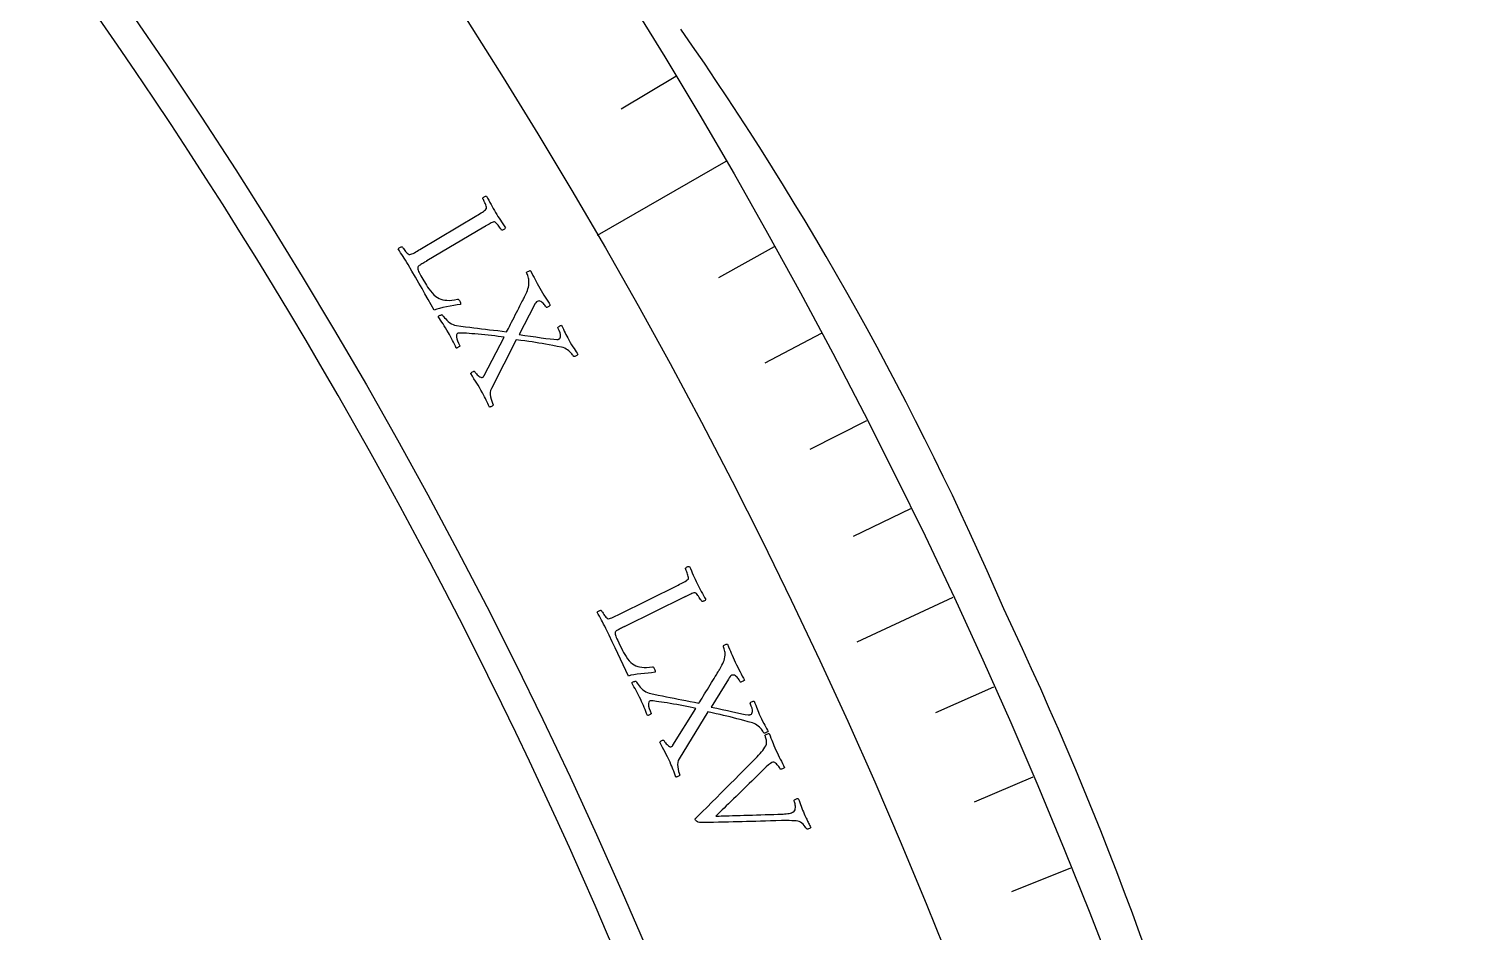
# Model space of a CAD drawing. Header units: millimetres. Extents: x -76 to 76, y -76 to 86.
# Drawn here: x 56.14 to 75.61, y 27.47 to 39.58 of the extents above; entities that cross this region are included whole.
import ezdxf

# ---------------------------------------------------------------- set-up
doc = ezdxf.new("R2010")
doc.units = ezdxf.units.MM
for name, color, linetype in [('CUT_INNER', 6, 'Continuous'), ('CUT_OUTER', 1, 'Continuous'), ('ENGRAVE', 7, 'Continuous'), ('ENGRAVE_FINE', 8, 'Continuous'), ('TEXT', 5, 'Continuous')]:
    doc.layers.add(name, color=color, linetype=linetype)

msp = doc.modelspace()

# ---------------------------------------------------------------- linework, layer by layer
at = {"layer": 'CUT_INNER'}
for centre, radius, start, end in [((0.0001, -0.0002), 69.5399, 92.274707, 357.539245), ((0.0006, 0.0002), 69.5394, 357.538874, 87.725814)]:
    msp.add_arc(centre, radius, start, end, dxfattribs=at)
at = {"layer": 'CUT_OUTER'}
for centre, radius, start, end in [((28.931, 14.4551), 43.8587, 23.29914, 34.95153), ((22.9455, 9.8522), 51.2104, 14.80539, 25.38072)]:
    msp.add_arc(centre, radius, start, end, dxfattribs=at)
at = {"layer": 'ENGRAVE'}
for points in [[(65.4823, 37.8062), (63.7591, 36.8114)], [(68.5281, 31.9552), (67.2401, 31.3546)]]:
    msp.add_lwpolyline(points, dxfattribs=at)
for radius in [75.6124, 73.6227, 69.9276]:
    msp.add_circle((0, 0), radius, dxfattribs=at)
at = {"layer": 'ENGRAVE_FINE'}
for points in [[(64.8125, 38.9433), (64.0816, 38.5041)], [(66.1321, 36.6576), (65.3863, 36.2442)], [(66.7618, 35.4979), (66.0089, 35.0975)], [(67.3711, 34.3273), (66.6114, 33.9402)], [(67.96, 33.1463), (67.1936, 32.7725)], [(69.0754, 30.7543), (68.2964, 30.4075)], [(69.6016, 29.5441), (68.8166, 29.2109)], [(70.1066, 28.3249), (69.316, 28.0055)]]:
    msp.add_lwpolyline(points, dxfattribs=at)
at = {"layer": 'TEXT'}
for points in [[(61.4742, 36.4693), (61.4721, 36.4681), (61.4696, 36.4666), (61.4667, 36.4648), (61.4632, 36.4628), (61.4544, 36.4575), (61.4443, 36.4515), (61.4329, 36.4448), (61.4203, 36.4373), (61.4074, 36.4295), (61.3952, 36.4218), (61.3837, 36.4142), (61.3729, 36.4067), (61.3638, 36.3998), (61.3572, 36.3937), (61.3531, 36.3885), (61.3516, 36.3843), (61.3516, 36.3712), (61.3534, 36.3579), (61.357, 36.3443), (61.3625, 36.3305), (61.3702, 36.3147), (61.3805, 36.2953), (61.3934, 36.2724), (61.4088, 36.246), (61.4678, 36.1457), (61.484, 36.12), (61.5023, 36.0939), (61.5229, 36.0673), (61.5456, 36.0404), (61.5694, 36.0154), (61.5932, 35.9944), (61.6168, 35.9775), (61.6404, 35.9647), (61.6629, 35.9561), (61.6874, 35.9495), (61.7138, 35.9447), (61.7422, 35.9419), (61.7732, 35.9414), (61.8074, 35.9439), (61.8449, 35.9493), (61.8855, 35.9577), (61.8921, 35.9575), (61.8986, 35.9542), (61.905, 35.9478), (61.9115, 35.9384), (61.9196, 35.9228), (61.9247, 35.9092), (61.9268, 35.8976), (61.926, 35.8879), (61.881, 35.8794), (61.8346, 35.8707), (61.7867, 35.862), (61.7373, 35.8532), (61.6894, 35.8438), (61.646, 35.8335), (61.6072, 35.8223), (61.5729, 35.8103), (61.5312, 35.8824), (61.49, 35.9546), (61.4493, 36.0267), (61.4091, 36.0989), (61.3675, 36.1731), (61.3227, 36.2516), (61.2747, 36.3343), (61.2234, 36.4213), (61.2053, 36.4512), (61.1878, 36.4794), (61.1709, 36.5058), (61.1546, 36.5304), (61.1386, 36.5544), (61.1227, 36.579), (61.1069, 36.6043), (61.0911, 36.6303), (61.0935, 36.636), (61.098, 36.6415), (61.1044, 36.6468), (61.1128, 36.652), (61.1217, 36.6563), (61.1295, 36.6592), (61.1363, 36.6608), (61.1421, 36.6609), (61.1462, 36.6544), (61.1521, 36.6459), (61.1596, 36.6353), (61.1688, 36.6226), (61.179, 36.6093), (61.1896, 36.5966), (61.2006, 36.5846), (61.2119, 36.5733), (61.2226, 36.5639), (61.2318, 36.5577), (61.2393, 36.5547), (61.2452, 36.5549), (61.2589, 36.5587), (61.2737, 36.5642), (61.2896, 36.5715), (61.3066, 36.5805), (61.3246, 36.5906), (61.3431, 36.6013), (61.3623, 36.6125), (61.382, 36.6242), (62.1432, 37.0784), (62.1629, 37.0903), (62.1821, 37.1019), (62.2005, 37.1133), (62.2184, 37.1245), (62.2348, 37.1355), (62.249, 37.1462), (62.2611, 37.1568), (62.2709, 37.1671), (62.2746, 37.1727), (62.2757, 37.1809), (62.2742, 37.1919), (62.2702, 37.2056), (62.2647, 37.2207), (62.2586, 37.2359), (62.252, 37.2513), (62.2447, 37.2668), (62.2378, 37.2812), (62.2319, 37.293), (62.227, 37.3023), (62.2231, 37.3091), (62.226, 37.3142), (62.2305, 37.3195), (62.2368, 37.3251), (62.2448, 37.3309), (62.2533, 37.3359), (62.261, 37.339), (62.268, 37.3403), (62.2742, 37.3397), (62.2898, 37.3115), (62.3051, 37.2835), (62.3201, 37.2556), (62.3349, 37.2279), (62.3496, 37.2005), (62.3646, 37.1735), (62.3797, 37.1469), (62.395, 37.1208), (62.4111, 37.0942), (62.4272, 37.0682), (62.4435, 37.0427), (62.4599, 37.0177), (62.4765, 36.9928), (62.4933, 36.9671), (62.5103, 36.9408), (62.5276, 36.9138), (62.5251, 36.9081), (62.5206, 36.9026), (62.5142, 36.8973), (62.5058, 36.8922), (62.4969, 36.888), (62.489, 36.8851), (62.4821, 36.8836), (62.4763, 36.8836), (62.4722, 36.8902), (62.4663, 36.8989), (62.4588, 36.9098), (62.4495, 36.9227), (62.4393, 36.9364), (62.4291, 36.9494), (62.4187, 36.9618), (62.4084, 36.9734), (62.3984, 36.9832), (62.3894, 36.9897), (62.3814, 36.9931), (62.3743, 36.9933), (62.363, 36.99), (62.3507, 36.9852), (62.3374, 36.9791), (62.323, 36.9716), (62.3078, 36.9631), (62.2919, 36.9541), (62.2755, 36.9446), (62.2584, 36.9345), (62.2557, 36.9329), (62.253, 36.9313), (62.2502, 36.9297), (62.2475, 36.928), (62.2447, 36.9264), (62.242, 36.9248), (62.2392, 36.9232), (62.2365, 36.9215)], [(62.9882, 36.1051), (63.0073, 36.0722), (63.0258, 36.041), (63.0439, 36.0113), (63.0616, 35.9832), (63.0789, 35.956), (63.0959, 35.929), (63.1126, 35.9021), (63.1291, 35.8754), (63.1254, 35.8711), (63.1196, 35.8663), (63.1117, 35.8609), (63.1017, 35.8548), (63.0917, 35.8498), (63.084, 35.8473), (63.0785, 35.8472), (63.0752, 35.8497), (63.0708, 35.8569), (63.0648, 35.8655), (63.0573, 35.8753), (63.0483, 35.8864), (63.0382, 35.8977), (63.0274, 35.908), (63.016, 35.9173), (63.0039, 35.9256), (62.9916, 35.9315), (62.9793, 35.9338), (62.9672, 35.9325), (62.9551, 35.9274), (62.945, 35.9198), (62.9348, 35.9084), (62.9246, 35.8933), (62.9144, 35.8745), (62.7124, 35.4812), (62.7891, 35.4711), (62.8636, 35.461), (62.936, 35.4507), (63.0063, 35.4405), (63.0714, 35.4312), (63.1283, 35.4241), (63.1769, 35.419), (63.2174, 35.4161), (63.2235, 35.4162), (63.2292, 35.4169), (63.2346, 35.4181), (63.2396, 35.4199), (63.244, 35.4219), (63.2474, 35.4234), (63.2499, 35.4245), (63.2513, 35.4252), (63.2572, 35.4304), (63.262, 35.4387), (63.2657, 35.45), (63.2683, 35.4644), (63.2674, 35.4831), (63.2606, 35.5075), (63.2478, 35.5376), (63.2291, 35.5732), (63.2299, 35.577), (63.2334, 35.5815), (63.2396, 35.5867), (63.2486, 35.5928), (63.2584, 35.5986), (63.267, 35.6029), (63.2745, 35.6058), (63.2808, 35.6072), (63.2938, 35.5797), (63.3062, 35.5538), (63.3178, 35.5295), (63.3286, 35.5068), (63.3395, 35.4845), (63.3514, 35.4613), (63.3642, 35.4372), (63.3779, 35.4122), (63.3973, 35.378), (63.4156, 35.3469), (63.4327, 35.3188), (63.4488, 35.2939), (63.4635, 35.2714), (63.4769, 35.2509), (63.4888, 35.2325), (63.4993, 35.216), (63.4958, 35.2118), (63.4908, 35.2072), (63.4841, 35.2022), (63.4759, 35.1968), (63.4671, 35.1922), (63.4587, 35.1895), (63.4508, 35.1887), (63.4433, 35.1898), (63.4402, 35.1948), (63.435, 35.2021), (63.4277, 35.2119), (63.4183, 35.224), (63.407, 35.2372), (63.3939, 35.2504), (63.379, 35.2635), (63.3623, 35.2765), (63.344, 35.2886), (63.3241, 35.2987), (63.3028, 35.3069), (63.2799, 35.3131), (63.2207, 35.3242), (63.1657, 35.3345), (63.1146, 35.3441), (63.0676, 35.3531), (63.0225, 35.3614), (62.9775, 35.3692), (62.9324, 35.3765), (62.8872, 35.3833), (62.84, 35.39), (62.7886, 35.3971), (62.733, 35.4046), (62.6732, 35.4124), (62.3393, 34.7567), (62.3293, 34.7319), (62.3241, 34.7052), (62.3236, 34.6766), (62.3278, 34.6461), (62.3351, 34.6158), (62.3438, 34.5878), (62.3539, 34.5621), (62.3655, 34.5388), (62.3623, 34.5339), (62.357, 34.5289), (62.3496, 34.5239), (62.3402, 34.5187), (62.3307, 34.5141), (62.3233, 34.5109), (62.3178, 34.5088), (62.3145, 34.5081), (62.3019, 34.535), (62.2903, 34.5599), (62.2795, 34.583), (62.2697, 34.6041), (62.2595, 34.6252), (62.2479, 34.6482), (62.2347, 34.6731), (62.22, 34.6999), (62.1994, 34.7364), (62.1798, 34.7703), (62.1611, 34.8016), (62.1435, 34.8302), (62.1256, 34.8588), (62.1062, 34.8896), (62.0853, 34.9228), (62.063, 34.9584), (62.0658, 34.9642), (62.071, 34.9701), (62.0785, 34.9762), (62.0885, 34.9824), (62.0984, 34.9874), (62.1062, 34.99), (62.1116, 34.99), (62.1148, 34.9876), (62.1188, 34.9814), (62.1244, 34.9738), (62.1317, 34.965), (62.1406, 34.9547), (62.1507, 34.9443), (62.1614, 34.9346), (62.1727, 34.9257), (62.1847, 34.9176), (62.1964, 34.9115), (62.2072, 34.9084), (62.217, 34.9084), (62.2258, 34.9116), (62.2278, 34.9129), (62.2298, 34.9147), (62.2321, 34.9171), (62.2345, 34.9201), (62.2367, 34.9232), (62.2386, 34.9263), (62.24, 34.9293), (62.241, 34.9323), (62.5112, 35.4482), (62.4719, 35.4534), (62.4306, 35.4585), (62.3873, 35.4636), (62.3421, 35.4685), (62.2961, 35.4734), (62.2507, 35.478), (62.2059, 35.4825), (62.1616, 35.4868), (62.119, 35.4907), (62.0791, 35.4941), (62.042, 35.4969), (62.0077, 35.499), (61.9773, 35.5007), (61.9521, 35.502), (61.932, 35.5029), (61.9171, 35.5033), (61.9144, 35.5031), (61.9112, 35.5029), (61.9073, 35.5027), (61.9029, 35.5025), (61.8981, 35.5019), (61.8934, 35.5007), (61.8888, 35.499), (61.8842, 35.4966), (61.8771, 35.49), (61.8727, 35.4797), (61.8709, 35.4657), (61.8716, 35.448), (61.8761, 35.4261), (61.8854, 35.3998), (61.8996, 35.3689), (61.9187, 35.3335), (61.9156, 35.3285), (61.9106, 35.3231), (61.9036, 35.3174), (61.8947, 35.3113), (61.8856, 35.3059), (61.8784, 35.3023), (61.8729, 35.3005), (61.8691, 35.3004), (61.8567, 35.3263), (61.844, 35.3523), (61.8311, 35.3786), (61.8179, 35.405), (61.8044, 35.4312), (61.7908, 35.4571), (61.7769, 35.4824), (61.7628, 35.5074), (61.7433, 35.5409), (61.7249, 35.5716), (61.7076, 35.5996), (61.6914, 35.6249), (61.6756, 35.649), (61.6593, 35.6735), (61.6427, 35.6983), (61.6257, 35.7236), (61.6301, 35.7281), (61.6362, 35.7325), (61.6441, 35.7368), (61.6537, 35.741), (61.6631, 35.7448), (61.6705, 35.7474), (61.6759, 35.7491), (61.6793, 35.7498), (61.6829, 35.7445), (61.6895, 35.7358), (61.6991, 35.7239), (61.7117, 35.7087), (61.7267, 35.6918), (61.7434, 35.6751), (61.7619, 35.6584), (61.7822, 35.6419), (61.8035, 35.6271), (61.8252, 35.6157), (61.8472, 35.6076), (61.8696, 35.603), (61.932, 35.5948), (61.9916, 35.587), (62.0485, 35.5797), (62.1026, 35.5729), (62.1553, 35.5665), (62.2081, 35.5602), (62.261, 35.554), (62.3139, 35.548), (62.368, 35.5418), (62.4242, 35.5352), (62.4828, 35.5281), (62.5435, 35.5205), (62.5549, 35.5415), (62.5674, 35.5651), (62.581, 35.5913), (62.5957, 35.6202), (62.6111, 35.6507), (62.627, 35.6817), (62.6433, 35.7133), (62.6601, 35.7455), (62.6767, 35.7775), (62.6926, 35.8085), (62.7079, 35.8385), (62.7225, 35.8675), (62.7362, 35.8948), (62.7485, 35.9195), (62.7596, 35.9416), (62.7694, 35.9611), (62.7774, 35.977), (62.7831, 35.9884), (62.7866, 35.9953), (62.7877, 35.9976), (62.802, 36.0253), (62.8139, 36.0513), (62.8234, 36.0754), (62.8307, 36.0978), (62.836, 36.1197), (62.8399, 36.1425), (62.8424, 36.1662), (62.8434, 36.1907), (62.843, 36.2072), (62.8412, 36.2239), (62.8378, 36.2408), (62.8329, 36.2579), (62.8273, 36.2741), (62.822, 36.288), (62.8168, 36.2997), (62.8119, 36.3092), (62.8114, 36.3133), (62.8142, 36.318), (62.8202, 36.3234), (62.8296, 36.3294), (62.84, 36.3348), (62.8491, 36.3382), (62.8569, 36.3396), (62.8634, 36.339), (62.8811, 36.3061), (62.8973, 36.2755), (62.9119, 36.2473), (62.925, 36.2215), (62.9382, 36.1958), (62.9531, 36.1678), (62.9698, 36.1376), (62.9882, 36.1051)], [(64.1297, 31.5668), (64.1276, 31.5657), (64.125, 31.5644), (64.1219, 31.5629), (64.1183, 31.5612), (64.1091, 31.5566), (64.0985, 31.5514), (64.0867, 31.5456), (64.0735, 31.5391), (64.06, 31.5323), (64.0473, 31.5256), (64.0352, 31.5189), (64.0239, 31.5123), (64.0142, 31.5061), (64.0072, 31.5006), (64.0027, 31.4957), (64.0009, 31.4916), (63.9998, 31.4786), (64.0006, 31.4652), (64.0032, 31.4513), (64.0076, 31.4371), (64.0141, 31.4207), (64.0228, 31.4006), (64.0338, 31.3768), (64.0471, 31.3492), (64.0982, 31.2447), (64.1123, 31.2178), (64.1285, 31.1903), (64.1469, 31.1623), (64.1675, 31.1337), (64.1893, 31.1068), (64.2114, 31.0841), (64.2336, 31.0654), (64.2561, 31.0507), (64.2779, 31.0404), (64.3018, 31.0319), (64.3278, 31.0251), (64.3559, 31.0201), (64.3867, 31.0172), (64.421, 31.017), (64.4588, 31.0195), (64.4999, 31.0247), (64.5064, 31.024), (64.5127, 31.0202), (64.5186, 31.0133), (64.5243, 31.0034), (64.5312, 30.9872), (64.5352, 30.9733), (64.5364, 30.9615), (64.5349, 30.9519), (64.4894, 30.9469), (64.4424, 30.942), (64.3939, 30.937), (64.344, 30.932), (64.2955, 30.9264), (64.2515, 30.9196), (64.2119, 30.9114), (64.1768, 30.9021), (64.1408, 30.9773), (64.1054, 31.0524), (64.0704, 31.1275), (64.0359, 31.2026), (64.0003, 31.2798), (63.9618, 31.3616), (63.9203, 31.4478), (63.8759, 31.5384), (63.8602, 31.5697), (63.845, 31.5992), (63.8302, 31.6268), (63.8159, 31.6526), (63.8018, 31.6778), (63.7879, 31.7036), (63.7741, 31.7301), (63.7603, 31.7572), (63.7632, 31.7627), (63.7681, 31.7678), (63.7749, 31.7726), (63.7837, 31.7771), (63.7929, 31.7807), (63.8009, 31.783), (63.8078, 31.784), (63.8136, 31.7837), (63.8172, 31.7769), (63.8223, 31.768), (63.829, 31.7568), (63.8372, 31.7435), (63.8464, 31.7293), (63.856, 31.7159), (63.866, 31.703), (63.8764, 31.6909), (63.8863, 31.6807), (63.8949, 31.6738), (63.9022, 31.6702), (63.9081, 31.67), (63.922, 31.6727), (63.9372, 31.677), (63.9537, 31.683), (63.9714, 31.6907), (63.99, 31.6994), (64.0093, 31.7086), (64.0293, 31.7183), (64.0499, 31.7284), (64.8442, 32.1219), (64.8648, 32.1322), (64.8848, 32.1423), (64.9041, 32.1522), (64.9227, 32.162), (64.94, 32.1717), (64.955, 32.1813), (64.9678, 32.1909), (64.9784, 32.2004), (64.9825, 32.2056), (64.9843, 32.2138), (64.9837, 32.2248), (64.9808, 32.2388), (64.9764, 32.2543), (64.9715, 32.2699), (64.9661, 32.2858), (64.9601, 32.3018), (64.9543, 32.3167), (64.9493, 32.3289), (64.9452, 32.3386), (64.9419, 32.3457), (64.9451, 32.3505), (64.9501, 32.3554), (64.9567, 32.3605), (64.9651, 32.3657), (64.974, 32.37), (64.9819, 32.3725), (64.989, 32.3732), (64.9951, 32.3722), (65.0085, 32.3429), (65.0216, 32.3137), (65.0344, 32.2848), (65.047, 32.256), (65.0595, 32.2275), (65.0723, 32.1994), (65.0853, 32.1718), (65.0986, 32.1445), (65.1125, 32.1168), (65.1266, 32.0896), (65.1408, 32.0629), (65.1552, 32.0367), (65.1698, 32.0105), (65.1846, 31.9836), (65.1995, 31.9561), (65.2146, 31.9279), (65.2117, 31.9223), (65.2068, 31.9172), (65.1999, 31.9124), (65.1911, 31.908), (65.1819, 31.9045), (65.1739, 31.9022), (65.1669, 31.9013), (65.1611, 31.9017), (65.1575, 31.9086), (65.1523, 31.9178), (65.1456, 31.9292), (65.1374, 31.9428), (65.1283, 31.9572), (65.1191, 31.971), (65.1098, 31.9841), (65.1004, 31.9966), (65.0912, 32.0071), (65.0828, 32.0143), (65.075, 32.0183), (65.068, 32.019), (65.0565, 32.0166), (65.0438, 32.0128), (65.03, 32.0078), (65.0151, 32.0014), (64.9993, 31.9941), (64.9828, 31.9864), (64.9657, 31.9782), (64.9479, 31.9695), (64.945, 31.9681), (64.9421, 31.9667), (64.9393, 31.9653), (64.9364, 31.9639), (64.9336, 31.9624), (64.9307, 31.961), (64.9278, 31.9596), (64.925, 31.9582)], [(65.6108, 31.0857), (65.6272, 31.0514), (65.6433, 31.0188), (65.659, 30.9878), (65.6744, 30.9585), (65.6895, 30.93), (65.7044, 30.9017), (65.719, 30.8736), (65.7333, 30.8457), (65.7293, 30.8417), (65.7232, 30.8374), (65.7148, 30.8326), (65.7044, 30.8274), (65.694, 30.8231), (65.6861, 30.8212), (65.6807, 30.8216), (65.6776, 30.8243), (65.6737, 30.8318), (65.6684, 30.8408), (65.6617, 30.8512), (65.6536, 30.863), (65.6444, 30.875), (65.6345, 30.8861), (65.6238, 30.8963), (65.6125, 30.9055), (65.6006, 30.9124), (65.5886, 30.9156), (65.5764, 30.9152), (65.564, 30.9112), (65.5532, 30.9043), (65.5422, 30.8938), (65.5308, 30.8795), (65.5192, 30.8615), (65.2872, 30.4852), (65.3628, 30.4692), (65.4364, 30.4532), (65.5077, 30.4374), (65.577, 30.4217), (65.6412, 30.4074), (65.6973, 30.3958), (65.7455, 30.387), (65.7856, 30.3809), (65.7916, 30.3805), (65.7974, 30.3808), (65.8028, 30.3816), (65.808, 30.383), (65.8126, 30.3846), (65.8161, 30.3859), (65.8186, 30.3868), (65.82, 30.3874), (65.8264, 30.3921), (65.8318, 30.3999), (65.8364, 30.4109), (65.8401, 30.4251), (65.8406, 30.4439), (65.8357, 30.4687), (65.8254, 30.4997), (65.8095, 30.5367), (65.8105, 30.5403), (65.8144, 30.5445), (65.821, 30.5493), (65.8304, 30.5547), (65.8407, 30.5596), (65.8496, 30.5633), (65.8572, 30.5656), (65.8636, 30.5665), (65.8745, 30.5381), (65.8848, 30.5113), (65.8945, 30.4862), (65.9035, 30.4627), (65.9126, 30.4396), (65.9227, 30.4155), (65.9335, 30.3905), (65.9453, 30.3645), (65.9619, 30.3289), (65.9777, 30.2965), (65.9926, 30.2672), (66.0067, 30.241), (66.0197, 30.2175), (66.0314, 30.196), (66.0418, 30.1767), (66.051, 30.1594), (66.0472, 30.1555), (66.0418, 30.1514), (66.0348, 30.1469), (66.0262, 30.1422), (66.017, 30.1382), (66.0085, 30.1362), (66.0005, 30.136), (65.9932, 30.1377), (65.9904, 30.1429), (65.9858, 30.1506), (65.9793, 30.1609), (65.9709, 30.1737), (65.9606, 30.1878), (65.9486, 30.202), (65.9348, 30.2162), (65.9191, 30.2305), (65.9018, 30.2439), (65.8828, 30.2555), (65.8621, 30.2654), (65.8398, 30.2734), (65.7817, 30.289), (65.7276, 30.3036), (65.6774, 30.3172), (65.6313, 30.3298), (65.587, 30.3416), (65.5427, 30.3529), (65.4983, 30.3637), (65.4538, 30.374), (65.4073, 30.3844), (65.3566, 30.3954), (65.3017, 30.4072), (65.2427, 30.4196), (64.8587, 29.7919), (64.8469, 29.768), (64.8396, 29.7418), (64.8369, 29.7134), (64.8387, 29.6826), (64.8435, 29.6518), (64.85, 29.6233), (64.8581, 29.5969), (64.8679, 29.5727), (64.8643, 29.5681), (64.8586, 29.5635), (64.8509, 29.559), (64.841, 29.5546), (64.8312, 29.5508), (64.8236, 29.5481), (64.818, 29.5465), (64.8146, 29.5461), (64.8042, 29.5738), (64.7945, 29.5996), (64.7856, 29.6234), (64.7774, 29.6453), (64.769, 29.6671), (64.7591, 29.691), (64.748, 29.7168), (64.7354, 29.7446), (64.7177, 29.7826), (64.7008, 29.818), (64.6846, 29.8506), (64.6693, 29.8805), (64.6536, 29.9104), (64.6367, 29.9426), (64.6185, 29.9774), (64.599, 30.0145), (64.6022, 30.0201), (64.6079, 30.0257), (64.6159, 30.0311), (64.6262, 30.0366), (64.6366, 30.0408), (64.6445, 30.0427), (64.6499, 30.0423), (64.6529, 30.0396), (64.6564, 30.0331), (64.6614, 30.0252), (64.668, 30.0158), (64.6761, 30.0049), (64.6853, 29.9937), (64.6952, 29.9832), (64.7058, 29.9734), (64.7171, 29.9644), (64.7283, 29.9574), (64.7388, 29.9535), (64.7486, 29.9528), (64.7577, 29.9552), (64.7597, 29.9564), (64.7619, 29.9581), (64.7643, 29.9603), (64.7669, 29.963), (64.7694, 29.966), (64.7715, 29.9689), (64.7732, 29.9718), (64.7744, 29.9746), (65.0841, 30.468), (65.0452, 30.4762), (65.0044, 30.4845), (64.9617, 30.4929), (64.917, 30.5014), (64.8715, 30.5098), (64.8267, 30.518), (64.7823, 30.526), (64.7385, 30.5337), (64.6963, 30.5409), (64.6568, 30.5474), (64.62, 30.553), (64.586, 30.5579), (64.5559, 30.562), (64.5308, 30.5652), (64.5109, 30.5676), (64.496, 30.5692), (64.4933, 30.5693), (64.4901, 30.5693), (64.4862, 30.5694), (64.4817, 30.5695), (64.477, 30.5693), (64.4722, 30.5685), (64.4674, 30.5671), (64.4626, 30.5651), (64.4551, 30.5591), (64.4499, 30.5491), (64.447, 30.5353), (64.4464, 30.5176), (64.4491, 30.4955), (64.4564, 30.4685), (64.4681, 30.4366), (64.4844, 30.3998), (64.4809, 30.395), (64.4754, 30.3901), (64.468, 30.3849), (64.4587, 30.3795), (64.4493, 30.3749), (64.4417, 30.3718), (64.4361, 30.3704), (64.4323, 30.3706), (64.422, 30.3974), (64.4114, 30.4244), (64.4005, 30.4516), (64.3894, 30.4789), (64.3781, 30.5061), (64.3664, 30.533), (64.3546, 30.5593), (64.3425, 30.5853), (64.3256, 30.6202), (64.3097, 30.6523), (64.2946, 30.6815), (64.2805, 30.708), (64.2666, 30.7333), (64.2523, 30.7589), (64.2376, 30.785), (64.2226, 30.8115), (64.2274, 30.8157), (64.2338, 30.8196), (64.242, 30.8233), (64.2519, 30.8268), (64.2616, 30.8297), (64.2692, 30.8318), (64.2747, 30.8331), (64.2781, 30.8335), (64.2813, 30.8279), (64.2872, 30.8188), (64.2959, 30.8061), (64.3072, 30.79), (64.3209, 30.772), (64.3362, 30.754), (64.3534, 30.7359), (64.3723, 30.7179), (64.3924, 30.7014), (64.4132, 30.6884), (64.4345, 30.6787), (64.4564, 30.6723), (64.518, 30.6592), (64.5768, 30.6468), (64.6329, 30.6351), (64.6863, 30.6242), (64.7384, 30.6136), (64.7906, 30.6032), (64.8428, 30.593), (64.8951, 30.5829), (64.9485, 30.5725), (65.0041, 30.5615), (65.0619, 30.5498), (65.1219, 30.5376), (65.1349, 30.5576), (65.1492, 30.5801), (65.1648, 30.6052), (65.1816, 30.6329), (65.1994, 30.662), (65.2177, 30.6917), (65.2364, 30.722), (65.2556, 30.7528), (65.2747, 30.7833), (65.293, 30.813), (65.3106, 30.8417), (65.3274, 30.8695), (65.3431, 30.8957), (65.3574, 30.9193), (65.3701, 30.9405), (65.3814, 30.9592), (65.3906, 30.9745), (65.3972, 30.9854), (65.4012, 30.9919), (65.4025, 30.9941), (65.4189, 31.0207), (65.4328, 31.0456), (65.4442, 31.0689), (65.4531, 31.0907), (65.4602, 31.1121), (65.4658, 31.1345), (65.4701, 31.1579), (65.4731, 31.1823), (65.474, 31.1988), (65.4734, 31.2156), (65.4714, 31.2327), (65.4678, 31.2502), (65.4635, 31.2667), (65.4593, 31.281), (65.4551, 31.2931), (65.4509, 31.3029), (65.4507, 31.307), (65.4538, 31.3115), (65.4603, 31.3164), (65.4702, 31.3217), (65.4809, 31.3262), (65.4903, 31.3289), (65.4981, 31.3297), (65.5046, 31.3286), (65.5197, 31.2944), (65.5334, 31.2627), (65.5458, 31.2334), (65.5568, 31.2067), (65.568, 31.18), (65.5807, 31.151), (65.595, 31.1195), (65.6108, 31.0857)], [(66.1565, 29.9068), (66.1707, 29.8757), (66.1851, 29.8453), (66.1996, 29.8155), (66.2143, 29.7863), (66.2289, 29.7576), (66.2432, 29.7291), (66.2573, 29.7007), (66.2712, 29.6725), (66.2671, 29.6687), (66.261, 29.6647), (66.2527, 29.6605), (66.2424, 29.6561), (66.2322, 29.6525), (66.2242, 29.6506), (66.2185, 29.6505), (66.2151, 29.6522), (66.2124, 29.6572), (66.208, 29.6646), (66.2019, 29.6743), (66.1939, 29.6863), (66.1847, 29.6991), (66.1747, 29.711), (66.1639, 29.7222), (66.1523, 29.7325), (66.14, 29.7404), (66.1274, 29.7443), (66.1144, 29.7442), (66.101, 29.7401), (66.0824, 29.7291), (66.0575, 29.7099), (66.0264, 29.6827), (65.989, 29.6473), (65.9697, 29.6285), (65.9475, 29.6067), (65.9224, 29.582), (65.8944, 29.5543), (65.8641, 29.5246), (65.8323, 29.4934), (65.799, 29.4608), (65.7641, 29.4268), (65.7284, 29.392), (65.6927, 29.3571), (65.6572, 29.3222), (65.6216, 29.2871), (65.5867, 29.2527), (65.5533, 29.2199), (65.5211, 29.1885), (65.4904, 29.1586), (65.4616, 29.1309), (65.4356, 29.1058), (65.4124, 29.0834), (65.3919, 29.0636), (65.3749, 29.0473), (65.3624, 29.0352), (65.3542, 29.0271), (65.3505, 29.0232), (65.3585, 29.0231), (65.3729, 29.0233), (65.3937, 29.0237), (65.421, 29.0243), (65.4535, 29.0251), (65.4902, 29.0262), (65.5309, 29.0275), (65.5758, 29.029), (65.624, 29.0306), (65.6746, 29.0322), (65.7277, 29.0339), (65.7832, 29.0356), (65.8402, 29.0373), (65.8975, 29.0391), (65.9554, 29.0408), (66.0136, 29.0426), (66.0712, 29.0443), (66.127, 29.0459), (66.1812, 29.0475), (66.2336, 29.0491), (66.2533, 29.0498), (66.2733, 29.0512), (66.2935, 29.0534), (66.314, 29.0562), (66.3337, 29.0597), (66.3513, 29.0638), (66.367, 29.0684), (66.3806, 29.0737), (66.3945, 29.0817), (66.405, 29.0922), (66.412, 29.1053), (66.4157, 29.1207), (66.4169, 29.1374), (66.4167, 29.1541), (66.4151, 29.1707), (66.412, 29.1873), (66.4084, 29.2025), (66.405, 29.2151), (66.402, 29.225), (66.3992, 29.2322), (66.4008, 29.237), (66.4051, 29.2419), (66.4122, 29.2467), (66.422, 29.2517), (66.4325, 29.2557), (66.4416, 29.2579), (66.4493, 29.2584), (66.4556, 29.257), (66.4662, 29.2303), (66.4762, 29.2043), (66.4858, 29.179), (66.495, 29.1543), (66.5042, 29.1297), (66.5142, 29.1045), (66.5248, 29.0787), (66.5361, 29.0524), (66.5456, 29.0309), (66.5541, 29.0118), (66.5618, 28.995), (66.5685, 28.9807), (66.5748, 28.9677), (66.5812, 28.9548), (66.5877, 28.9421), (66.5942, 28.9296), (66.6011, 28.9165), (66.6086, 28.9018), (66.6167, 28.8857), (66.6255, 28.8681), (66.6213, 28.8644), (66.6149, 28.8605), (66.6062, 28.8566), (66.5952, 28.8526), (66.5845, 28.8493), (66.5766, 28.8475), (66.5715, 28.8472), (66.5692, 28.8484), (66.5652, 28.8559), (66.5583, 28.8668), (66.5485, 28.881), (66.5359, 28.8984), (66.521, 28.916), (66.5047, 28.9303), (66.4867, 28.9415), (66.4673, 28.9496), (66.4509, 28.9538), (66.4289, 28.9572), (66.4013, 28.9598), (66.3682, 28.9615), (66.3328, 28.9625), (66.2983, 28.9629), (66.2648, 28.9627), (66.2323, 28.9619), (66.1571, 28.9599), (66.085, 28.9579), (66.0161, 28.956), (65.9503, 28.954), (65.8867, 28.9522), (65.8242, 28.9505), (65.7628, 28.949), (65.7024, 28.9476), (65.642, 28.9462), (65.5805, 28.9447), (65.5179, 28.9431), (65.4542, 28.9415), (65.3881, 28.9398), (65.3185, 28.9382), (65.2453, 28.9368), (65.1686, 28.9355), (65.148, 28.9358), (65.1303, 28.9378), (65.1153, 28.9415), (65.103, 28.9468), (65.093, 28.9534), (65.0846, 28.9609), (65.0778, 28.9692), (65.0727, 28.9784), (65.0722, 28.9816), (65.0735, 28.9852), (65.0764, 28.9892), (65.081, 28.9937), (65.086, 28.9983), (65.0902, 29.0025), (65.0935, 29.0063), (65.096, 29.0097), (65.1651, 29.078), (65.2318, 29.1442), (65.2962, 29.208), (65.3582, 29.2696), (65.4193, 29.3303), (65.4808, 29.3916), (65.5428, 29.4535), (65.6053, 29.5159), (65.6694, 29.5804), (65.7366, 29.6486), (65.8068, 29.7204), (65.88, 29.7959), (65.9025, 29.819), (65.9236, 29.8413), (65.9433, 29.8628), (65.9616, 29.8836), (65.9786, 29.904), (65.9944, 29.9247), (66.0089, 29.9455), (66.0221, 29.9665), (66.0268, 29.9757), (66.0299, 29.9865), (66.0314, 29.999), (66.0312, 30.0132), (66.0299, 30.0279), (66.028, 30.0421), (66.0253, 30.0559), (66.022, 30.0693), (66.0185, 30.0815), (66.0152, 30.0919), (66.0122, 30.1005), (66.0094, 30.1073), (66.0106, 30.1089), (66.0152, 30.1117), (66.0232, 30.1158), (66.0346, 30.1211), (66.0462, 30.1263), (66.0549, 30.1298), (66.0607, 30.1317), (66.0635, 30.132), (66.0771, 30.0996), (66.0892, 30.07), (66.0998, 30.0431), (66.1091, 30.019), (66.1185, 29.9949), (66.1295, 29.9682), (66.1422, 29.9388), (66.1565, 29.9068)]]:
    msp.add_lwpolyline(points, close=True, dxfattribs=at)

doc.saveas('drawing.dxf')
